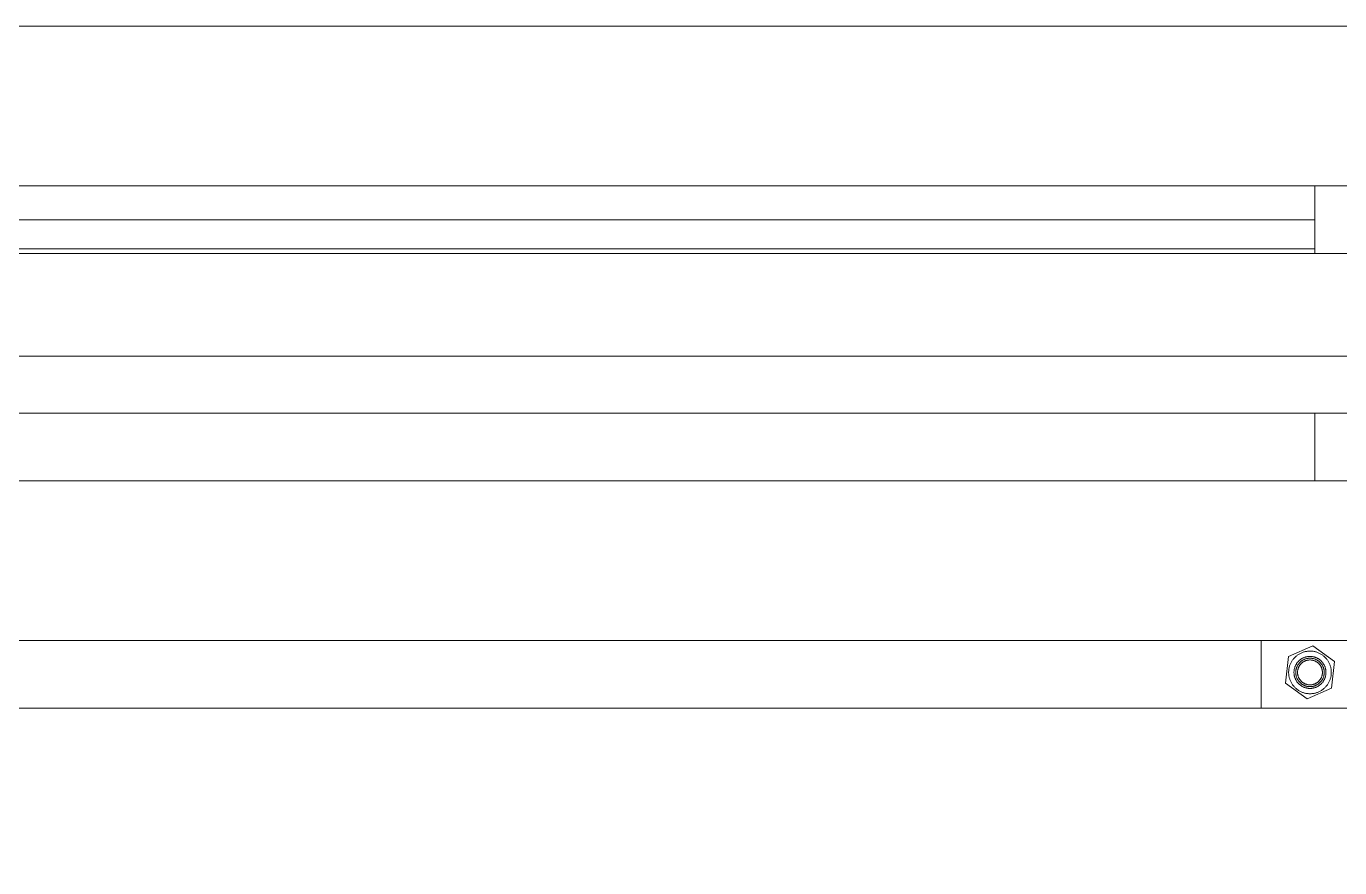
# Model space of a CAD drawing. Header units: inches. Extents: x -12 to 176, y -4 to 123.
# Drawn here: x 56.2 to 68.93, y 51.95 to 60.11 of the extents above; entities that cross this region are included whole.
import ezdxf

# ---------------------------------------------------------------- set-up
doc = ezdxf.new("R2010")
doc.units = ezdxf.units.IN
doc.layers.add('ZANO_R', color=7, linetype='Continuous', lineweight=0)

msp = doc.modelspace()

# ---------------------------------------------------------------- linework, layer by layer
at = {"layer": 'ZANO_R'}
for p, q in [((1.28338, 60.10848), (71.91337, 60.10848)), ((71.91337, 58.56034), (1.28338, 58.56034)), ((68.68502, 58.56034), (68.68502, 57.90572)), ((68.68502, 58.23339), (37.77948, 58.23339)), ((1.28338, 57.90572), (71.91337, 57.90572)), ((68.68502, 57.95067), (37.77948, 57.95067)), ((71.91337, 56.35758), (1.28338, 56.35758)), ((68.68502, 56.35758), (68.68502, 55.70296)), ((1.28338, 55.70296), (71.91337, 55.70296)), ((71.91337, 54.15482), (1.28338, 54.15482)), ((68.16533, 54.15482), (68.16533, 53.5002)), ((68.66593, 54.10254), (68.42926, 53.99841)), ((68.87444, 53.94965), (68.66593, 54.10254)), ((68.42926, 53.99841), (68.40111, 53.74139)), ((68.45153, 53.93516), (68.45473, 53.94153)), ((68.45473, 53.94153), (68.45816, 53.94779)), ((68.45816, 53.94779), (68.46179, 53.95393)), ((68.46179, 53.95393), (68.46564, 53.95994)), ((68.46564, 53.95994), (68.46969, 53.96581)), ((68.46969, 53.96581), (68.47395, 53.97154)), ((68.47395, 53.97154), (68.47839, 53.97712)), ((68.47839, 53.97712), (68.48303, 53.98255)), ((68.48303, 53.98255), (68.48785, 53.98781)), ((68.48785, 53.98781), (68.49285, 53.9929)), ((68.49285, 53.9929), (68.49803, 53.99781)), ((68.49803, 53.99781), (68.50337, 54.00254)), ((68.50337, 54.00254), (68.50887, 54.00709)), ((68.50887, 54.00709), (68.51452, 54.01144)), ((68.51171, 53.93574), (68.5149, 53.94004)), ((68.51452, 54.01144), (68.52032, 54.0156)), ((68.5149, 53.94004), (68.51824, 53.94422)), ((68.51824, 53.94422), (68.52172, 53.94829)), ((68.52032, 54.0156), (68.52626, 54.01955)), ((68.52172, 53.94829), (68.52533, 53.95223)), ((68.52533, 53.95223), (68.52908, 53.95605)), ((68.52626, 54.01955), (68.53233, 54.0233)), ((68.52908, 53.95605), (68.53296, 53.95974)), ((68.53233, 54.0233), (68.53853, 54.02683)), ((68.53296, 53.95974), (68.53697, 53.96329)), ((68.53783, 53.94038), (68.53461, 53.93687)), ((68.53697, 53.96329), (68.54109, 53.9667)), ((68.54116, 53.94377), (68.53783, 53.94038)), ((68.53853, 54.02683), (68.54485, 54.03015)), ((68.54109, 53.9667), (68.54533, 53.96996)), ((68.54461, 53.94705), (68.54116, 53.94377)), ((68.54817, 53.9502), (68.54461, 53.94705)), ((68.54485, 54.03015), (68.55128, 54.03324)), ((68.54533, 53.96996), (68.54968, 53.97308)), ((68.55184, 53.95323), (68.54817, 53.9502)), ((68.54968, 53.97308), (68.55414, 53.97604)), ((68.55128, 54.03324), (68.55781, 54.03612)), ((68.5556, 53.95613), (68.55184, 53.95323)), ((68.55414, 53.97604), (68.55869, 53.97885)), ((68.55947, 53.9589), (68.5556, 53.95613)), ((68.55781, 54.03612), (68.56444, 54.03876)), ((68.55869, 53.97885), (68.56334, 53.9815)), ((68.55937, 53.93712), (68.56258, 53.93977)), ((68.56343, 53.96154), (68.55947, 53.9589)), ((68.56258, 53.93977), (68.56588, 53.94231)), ((68.56334, 53.9815), (68.56808, 53.98399)), ((68.56748, 53.96404), (68.56343, 53.96154)), ((68.56444, 54.03876), (68.57115, 54.04118)), ((68.56588, 53.94231), (68.56926, 53.94473)), ((68.57161, 53.96639), (68.56748, 53.96404)), ((68.56808, 53.98399), (68.5729, 53.98631)), ((68.56926, 53.94473), (68.57272, 53.94704)), ((68.57115, 54.04118), (68.57794, 54.04336)), ((68.57582, 53.9686), (68.57161, 53.96639)), ((68.57272, 53.94704), (68.57627, 53.94922)), ((68.5729, 53.98631), (68.5778, 53.98847)), ((68.58011, 53.97067), (68.57582, 53.9686)), ((68.57627, 53.94922), (68.57988, 53.95128)), ((68.5778, 53.98847), (68.58277, 53.99045)), ((68.57794, 54.04336), (68.58481, 54.04531)), ((68.57988, 53.95128), (68.58357, 53.95322)), ((68.58446, 53.97258), (68.58011, 53.97067)), ((68.58277, 53.99045), (68.58781, 53.99226)), ((68.58357, 53.95322), (68.58732, 53.95502)), ((68.58888, 53.97435), (68.58446, 53.97258)), ((68.58481, 54.04531), (68.59174, 54.04702)), ((68.58732, 53.95502), (68.59113, 53.9567)), ((68.58781, 53.99226), (68.5929, 53.9939)), ((68.59336, 53.97596), (68.58888, 53.97435)), ((68.59113, 53.9567), (68.59499, 53.95824)), ((68.59174, 54.04702), (68.59872, 54.04849)), ((68.5929, 53.9939), (68.59805, 53.99536)), ((68.59789, 53.97741), (68.59336, 53.97596)), ((68.59499, 53.95824), (68.59891, 53.95965)), ((68.60246, 53.97871), (68.59789, 53.97741)), ((68.59805, 53.99536), (68.60324, 53.99664)), ((68.59872, 54.04849), (68.60575, 54.04971)), ((68.59891, 53.95965), (68.60287, 53.96093)), ((68.60708, 53.97985), (68.60246, 53.97871)), ((68.60287, 53.96093), (68.60688, 53.96206)), ((68.60324, 53.99664), (68.60848, 53.99775)), ((68.60575, 54.04971), (68.61281, 54.0507)), ((68.60688, 53.96206), (68.61092, 53.96306)), ((68.61174, 53.98083), (68.60708, 53.97985)), ((68.60848, 53.99775), (68.61375, 53.99867)), ((68.61092, 53.96306), (68.61499, 53.96392)), ((68.61642, 53.98165), (68.61174, 53.98083)), ((68.61281, 54.0507), (68.61991, 54.05144)), ((68.61375, 53.99867), (68.61905, 53.9994)), ((68.61499, 53.96392), (68.61909, 53.96463)), ((68.62113, 53.9823), (68.61642, 53.98165)), ((68.61905, 53.9994), (68.62438, 53.99996)), ((68.61909, 53.96463), (68.62321, 53.96521)), ((68.61991, 54.05144), (68.62703, 54.05193)), ((68.62586, 53.9828), (68.62113, 53.9823)), ((68.62321, 53.96521), (68.62735, 53.96564)), ((68.62438, 53.99996), (68.62971, 54.00033)), ((68.63061, 53.98313), (68.62586, 53.9828)), ((68.62703, 54.05193), (68.63416, 54.05218)), ((68.62735, 53.96564), (68.63151, 53.96593)), ((68.62971, 54.00033), (68.63506, 54.00051)), ((68.63536, 53.98329), (68.63061, 53.98313)), ((68.63151, 53.96593), (68.63567, 53.96607)), ((68.63416, 54.05218), (68.6413, 54.05218)), ((68.63506, 54.00051), (68.64041, 54.00052)), ((68.64012, 53.98329), (68.63536, 53.98329)), ((68.63567, 53.96607), (68.63983, 53.96607)), ((68.63983, 53.96607), (68.64399, 53.96593)), ((68.64487, 53.98313), (68.64012, 53.98329)), ((68.64041, 54.00052), (68.64576, 54.00033)), ((68.6413, 54.05218), (68.64843, 54.05194)), ((68.64399, 53.96593), (68.64814, 53.96564)), ((68.64962, 53.9828), (68.64487, 53.98313)), ((68.64576, 54.00033), (68.6511, 53.99996)), ((68.64814, 53.96564), (68.65228, 53.96521)), ((68.64843, 54.05194), (68.65554, 54.05145)), ((68.65435, 53.98231), (68.64962, 53.9828)), ((68.6511, 53.99996), (68.65642, 53.99941)), ((68.65228, 53.96521), (68.6564, 53.96464)), ((68.65906, 53.98166), (68.65435, 53.98231)), ((68.65554, 54.05145), (68.66264, 54.05071)), ((68.6564, 53.96464), (68.6605, 53.96393)), ((68.65642, 53.99941), (68.66173, 53.99868)), ((68.66375, 53.98084), (68.65906, 53.98166)), ((68.6605, 53.96393), (68.66458, 53.96307)), ((68.66173, 53.99868), (68.667, 53.99776)), ((68.66264, 54.05071), (68.66971, 54.04973)), ((68.66841, 53.97987), (68.66375, 53.98084)), ((68.66458, 53.96307), (68.66862, 53.96208)), ((68.667, 53.99776), (68.67223, 53.99666)), ((68.67302, 53.97873), (68.66841, 53.97987)), ((68.66862, 53.96208), (68.67262, 53.96094)), ((68.66971, 54.04973), (68.67674, 54.0485)), ((68.67223, 53.99666), (68.67743, 53.99538)), ((68.67262, 53.96094), (68.67659, 53.95967)), ((68.6776, 53.97743), (68.67302, 53.97873)), ((68.67659, 53.95967), (68.6805, 53.95826)), ((68.67674, 54.0485), (68.68372, 54.04704)), ((68.67743, 53.99538), (68.68258, 53.99392)), ((68.68213, 53.97598), (68.6776, 53.97743)), ((68.6805, 53.95826), (68.68437, 53.95672)), ((68.68661, 53.97437), (68.68213, 53.97598)), ((68.68258, 53.99392), (68.68768, 53.99229)), ((68.68372, 54.04704), (68.69065, 54.04533)), ((68.68437, 53.95672), (68.68818, 53.95505)), ((68.69103, 53.97261), (68.68661, 53.97437)), ((68.68768, 53.99229), (68.69271, 53.99048)), ((68.68818, 53.95505), (68.69193, 53.95324)), ((68.69065, 54.04533), (68.69752, 54.04339)), ((68.69538, 53.97069), (68.69103, 53.97261)), ((68.69193, 53.95324), (68.69562, 53.95131)), ((68.69271, 53.99048), (68.69768, 53.98849)), ((68.69967, 53.96863), (68.69538, 53.97069)), ((68.69562, 53.95131), (68.69923, 53.94925)), ((68.69752, 54.04339), (68.70431, 54.04121)), ((68.69768, 53.98849), (68.70258, 53.98634)), ((68.69923, 53.94925), (68.70278, 53.94706)), ((68.70388, 53.96642), (68.69967, 53.96863)), ((68.70258, 53.98634), (68.7074, 53.98402)), ((68.70278, 53.94706), (68.70624, 53.94476)), ((68.70801, 53.96407), (68.70388, 53.96642)), ((68.70431, 54.04121), (68.71102, 54.0388)), ((68.70624, 53.94476), (68.70963, 53.94234)), ((68.7074, 53.98402), (68.71214, 53.98153)), ((68.71206, 53.96157), (68.70801, 53.96407)), ((68.70963, 53.94234), (68.71293, 53.9398)), ((68.71102, 54.0388), (68.71765, 54.03615)), ((68.71602, 53.95894), (68.71206, 53.96157)), ((68.71214, 53.98153), (68.71679, 53.97889)), ((68.71293, 53.9398), (68.71614, 53.93715)), ((68.71989, 53.95617), (68.71602, 53.95894)), ((68.71679, 53.97889), (68.72135, 53.97608)), ((68.71765, 54.03615), (68.72418, 54.03328)), ((68.72366, 53.95327), (68.71989, 53.95617)), ((68.72135, 53.97608), (68.72581, 53.97312)), ((68.72733, 53.95024), (68.72366, 53.95327)), ((68.72418, 54.03328), (68.73061, 54.03019)), ((68.72581, 53.97312), (68.73016, 53.97)), ((68.73089, 53.94709), (68.72733, 53.95024)), ((68.73016, 53.97), (68.7344, 53.96674)), ((68.73061, 54.03019), (68.73693, 54.02687)), ((68.73434, 53.94381), (68.73089, 53.94709)), ((68.73768, 53.94042), (68.73434, 53.94381)), ((68.7344, 53.96674), (68.73853, 53.96333)), ((68.73693, 54.02687), (68.74313, 54.02334)), ((68.74089, 53.93692), (68.73768, 53.94042)), ((68.73853, 53.96333), (68.74253, 53.95978)), ((68.74253, 53.95978), (68.74641, 53.9561)), ((68.74313, 54.02334), (68.74921, 54.0196)), ((68.74641, 53.9561), (68.75017, 53.95228)), ((68.74921, 54.0196), (68.75515, 54.01565)), ((68.75017, 53.95228), (68.75378, 53.94834)), ((68.75378, 53.94834), (68.75726, 53.94427)), ((68.75515, 54.01565), (68.76095, 54.0115)), ((68.75726, 53.94427), (68.7606, 53.94009)), ((68.7606, 53.94009), (68.76379, 53.9358)), ((68.76095, 54.0115), (68.76661, 54.00715)), ((68.76661, 54.00715), (68.77211, 54.0026)), ((68.77211, 54.0026), (68.77745, 53.99787)), ((68.77745, 53.99787), (68.78263, 53.99296)), ((68.78263, 53.99296), (68.78763, 53.98787)), ((68.78763, 53.98787), (68.79245, 53.98261)), ((68.79245, 53.98261), (68.79709, 53.97719)), ((68.79709, 53.97719), (68.80154, 53.97162)), ((68.80154, 53.97162), (68.8058, 53.96589)), ((68.8058, 53.96589), (68.80985, 53.96002)), ((68.80985, 53.96002), (68.8137, 53.95401)), ((68.8137, 53.95401), (68.81734, 53.94787)), ((68.81734, 53.94787), (68.82077, 53.94161)), ((68.82077, 53.94161), (68.82398, 53.93524)), ((68.84628, 53.69263), (68.87444, 53.94965)), ((68.43108, 53.84547), (68.4312, 53.85261)), ((68.4312, 53.83834), (68.43108, 53.84547)), ((68.4312, 53.85261), (68.43157, 53.85973)), ((68.43158, 53.83121), (68.4312, 53.83834)), ((68.43157, 53.85973), (68.43218, 53.86684)), ((68.43219, 53.8241), (68.43158, 53.83121)), ((68.43218, 53.86684), (68.43304, 53.87393)), ((68.43305, 53.81702), (68.43219, 53.8241)), ((68.43304, 53.87393), (68.43414, 53.88097)), ((68.43416, 53.80997), (68.43305, 53.81702)), ((68.43414, 53.88097), (68.43549, 53.88798)), ((68.43549, 53.88798), (68.43707, 53.89494)), ((68.43707, 53.89494), (68.4389, 53.90184)), ((68.4389, 53.90184), (68.44096, 53.90867)), ((68.44096, 53.90867), (68.44326, 53.91542)), ((68.44326, 53.91542), (68.44579, 53.9221)), ((68.44579, 53.9221), (68.44855, 53.92868)), ((68.44855, 53.92868), (68.45153, 53.93516)), ((68.48275, 53.84548), (68.48284, 53.85083)), ((68.48285, 53.84013), (68.48275, 53.84548)), ((68.48284, 53.85083), (68.48312, 53.85618)), ((68.48312, 53.83479), (68.48285, 53.84013)), ((68.48312, 53.85618), (68.48358, 53.86151)), ((68.48359, 53.82946), (68.48312, 53.83479)), ((68.48358, 53.86151), (68.48422, 53.86682)), ((68.48423, 53.82415), (68.48359, 53.82946)), ((68.48422, 53.86682), (68.48505, 53.87211)), ((68.48506, 53.81886), (68.48423, 53.82415)), ((68.48505, 53.87211), (68.48606, 53.87737)), ((68.48607, 53.8136), (68.48506, 53.81886)), ((68.48606, 53.87737), (68.48725, 53.88258)), ((68.48727, 53.80839), (68.48607, 53.8136)), ((68.48725, 53.88258), (68.48862, 53.88776)), ((68.48862, 53.88776), (68.49017, 53.89288)), ((68.49017, 53.89288), (68.49189, 53.89795)), ((68.49189, 53.89795), (68.49378, 53.90295)), ((68.49378, 53.90295), (68.49585, 53.90789)), ((68.49585, 53.90789), (68.49809, 53.91275)), ((68.49809, 53.91275), (68.50049, 53.91753)), ((68.50006, 53.85024), (68.49998, 53.84549)), ((68.49998, 53.84549), (68.50006, 53.84073)), ((68.5003, 53.85499), (68.50006, 53.85024)), ((68.50006, 53.84073), (68.50031, 53.83598)), ((68.50071, 53.85973), (68.5003, 53.85499)), ((68.50031, 53.83598), (68.50072, 53.83124)), ((68.50049, 53.91753), (68.50306, 53.92222)), ((68.50128, 53.86446), (68.50071, 53.85973)), ((68.50072, 53.83124), (68.50129, 53.82652)), ((68.50202, 53.86916), (68.50128, 53.86446)), ((68.50129, 53.82652), (68.50203, 53.82182)), ((68.50292, 53.87383), (68.50202, 53.86916)), ((68.50203, 53.82182), (68.50293, 53.81715)), ((68.50397, 53.87847), (68.50292, 53.87383)), ((68.50293, 53.81715), (68.50399, 53.81251)), ((68.50306, 53.92222), (68.50579, 53.92683)), ((68.50519, 53.88306), (68.50397, 53.87847)), ((68.50399, 53.81251), (68.50521, 53.80791)), ((68.50657, 53.88762), (68.50519, 53.88306)), ((68.50579, 53.92683), (68.50867, 53.93134)), ((68.5081, 53.89212), (68.50657, 53.88762)), ((68.50978, 53.89657), (68.5081, 53.89212)), ((68.50867, 53.93134), (68.51171, 53.93574)), ((68.51162, 53.90096), (68.50978, 53.89657)), ((68.51361, 53.90528), (68.51162, 53.90096)), ((68.51575, 53.90953), (68.51361, 53.90528)), ((68.51803, 53.9137), (68.51575, 53.90953)), ((68.5172, 53.84549), (68.51727, 53.84965)), ((68.51727, 53.84133), (68.5172, 53.84549)), ((68.51727, 53.84965), (68.51749, 53.85381)), ((68.51749, 53.83717), (68.51727, 53.84133)), ((68.51749, 53.85381), (68.51784, 53.85796)), ((68.51785, 53.83303), (68.51749, 53.83717)), ((68.51784, 53.85796), (68.51835, 53.86209)), ((68.51835, 53.82889), (68.51785, 53.83303)), ((68.52045, 53.91779), (68.51803, 53.9137)), ((68.51835, 53.86209), (68.51899, 53.8662)), ((68.519, 53.82478), (68.51835, 53.82889)), ((68.51899, 53.8662), (68.51977, 53.87029)), ((68.51978, 53.8207), (68.519, 53.82478)), ((68.51977, 53.87029), (68.5207, 53.87435)), ((68.52071, 53.81664), (68.51978, 53.8207)), ((68.52302, 53.9218), (68.52045, 53.91779)), ((68.5207, 53.87435), (68.52176, 53.87837)), ((68.52178, 53.81261), (68.52071, 53.81664)), ((68.52176, 53.87837), (68.52297, 53.88236)), ((68.52298, 53.80863), (68.52178, 53.81261)), ((68.52297, 53.88236), (68.52431, 53.8863)), ((68.52572, 53.92572), (68.52302, 53.9218)), ((68.52431, 53.8863), (68.52578, 53.89019)), ((68.52855, 53.92954), (68.52572, 53.92572)), ((68.52578, 53.89019), (68.52739, 53.89403)), ((68.52739, 53.89403), (68.52913, 53.89781)), ((68.53152, 53.93326), (68.52855, 53.92954)), ((68.52913, 53.89781), (68.531, 53.90153)), ((68.531, 53.90153), (68.533, 53.90518)), ((68.53461, 53.93687), (68.53152, 53.93326)), ((68.533, 53.90518), (68.53512, 53.90876)), ((68.53512, 53.90876), (68.53736, 53.91227)), ((68.53736, 53.91227), (68.53973, 53.91569)), ((68.53973, 53.91569), (68.54221, 53.91903)), ((68.54221, 53.91903), (68.5448, 53.92229)), ((68.5448, 53.92229), (68.54751, 53.92545)), ((68.54751, 53.92545), (68.55032, 53.92852)), ((68.55032, 53.92852), (68.55324, 53.93149)), ((68.55324, 53.93149), (68.55625, 53.93436)), ((68.55625, 53.93436), (68.55937, 53.93712)), ((68.71614, 53.93715), (68.71925, 53.93439)), ((68.71925, 53.93439), (68.72227, 53.93153)), ((68.72227, 53.93153), (68.72519, 53.92856)), ((68.72519, 53.92856), (68.728, 53.92549)), ((68.728, 53.92549), (68.73071, 53.92233)), ((68.73071, 53.92233), (68.73331, 53.91908)), ((68.73331, 53.91908), (68.73579, 53.91573)), ((68.73579, 53.91573), (68.73815, 53.91231)), ((68.73815, 53.91231), (68.7404, 53.9088)), ((68.7404, 53.9088), (68.74252, 53.90522)), ((68.74399, 53.9333), (68.74089, 53.93692)), ((68.74252, 53.90522), (68.74452, 53.90157)), ((68.74695, 53.92958), (68.74399, 53.9333)), ((68.74452, 53.90157), (68.74639, 53.89786)), ((68.74639, 53.89786), (68.74813, 53.89408)), ((68.74979, 53.92576), (68.74695, 53.92958)), ((68.74813, 53.89408), (68.74974, 53.89024)), ((68.74974, 53.89024), (68.75122, 53.88635)), ((68.75249, 53.92185), (68.74979, 53.92576)), ((68.75122, 53.88635), (68.75256, 53.88241)), ((68.75506, 53.91785), (68.75249, 53.92185)), ((68.75256, 53.88241), (68.75377, 53.87842)), ((68.75378, 53.81267), (68.75258, 53.80868)), ((68.75377, 53.87842), (68.75483, 53.8744)), ((68.75485, 53.81669), (68.75378, 53.81267)), ((68.75483, 53.8744), (68.75576, 53.87034)), ((68.75577, 53.82075), (68.75485, 53.81669)), ((68.75749, 53.91375), (68.75506, 53.91785)), ((68.75576, 53.87034), (68.75655, 53.86625)), ((68.75656, 53.82483), (68.75577, 53.82075)), ((68.75655, 53.86625), (68.75719, 53.86214)), ((68.7572, 53.82895), (68.75656, 53.82483)), ((68.75719, 53.86214), (68.75769, 53.85801)), ((68.7577, 53.83308), (68.7572, 53.82895)), ((68.75977, 53.90958), (68.75749, 53.91375)), ((68.75769, 53.85801), (68.75805, 53.85386)), ((68.75806, 53.83723), (68.7577, 53.83308)), ((68.75805, 53.85386), (68.75827, 53.84971)), ((68.75827, 53.84138), (68.75806, 53.83723)), ((68.75827, 53.84971), (68.75834, 53.84554)), ((68.75834, 53.84554), (68.75827, 53.84138)), ((68.76191, 53.90533), (68.75977, 53.90958)), ((68.7639, 53.90101), (68.76191, 53.90533)), ((68.76379, 53.9358), (68.76683, 53.93139)), ((68.76574, 53.89663), (68.7639, 53.90101)), ((68.76743, 53.89218), (68.76574, 53.89663)), ((68.76683, 53.93139), (68.76972, 53.92689)), ((68.76896, 53.88767), (68.76743, 53.89218)), ((68.77034, 53.88312), (68.76896, 53.88767)), ((68.76972, 53.92689), (68.77245, 53.92228)), ((68.77156, 53.87852), (68.77034, 53.88312)), ((68.77035, 53.80797), (68.77157, 53.81257)), ((68.77262, 53.87389), (68.77156, 53.87852)), ((68.77157, 53.81257), (68.77263, 53.81721)), ((68.77245, 53.92228), (68.77502, 53.91759)), ((68.77352, 53.86922), (68.77262, 53.87389)), ((68.77263, 53.81721), (68.77353, 53.82188)), ((68.77425, 53.86452), (68.77352, 53.86922)), ((68.77353, 53.82188), (68.77426, 53.82658)), ((68.77483, 53.85979), (68.77425, 53.86452)), ((68.77426, 53.82658), (68.77483, 53.8313)), ((68.77524, 53.85505), (68.77483, 53.85979)), ((68.77483, 53.8313), (68.77524, 53.83604)), ((68.77502, 53.91759), (68.77743, 53.91281)), ((68.77548, 53.8503), (68.77524, 53.85505)), ((68.77524, 53.83604), (68.77549, 53.84079)), ((68.77557, 53.84555), (68.77548, 53.8503)), ((68.77549, 53.84079), (68.77557, 53.84555)), ((68.77743, 53.91281), (68.77967, 53.90795)), ((68.77967, 53.90795), (68.78174, 53.90301)), ((68.78174, 53.90301), (68.78363, 53.89801)), ((68.78363, 53.89801), (68.78536, 53.89294)), ((68.78536, 53.89294), (68.78691, 53.88782)), ((68.78691, 53.88782), (68.78828, 53.88265)), ((68.78828, 53.88265), (68.78947, 53.87743)), ((68.78949, 53.81367), (68.7883, 53.80845)), ((68.78947, 53.87743), (68.79048, 53.87218)), ((68.79049, 53.81893), (68.78949, 53.81367)), ((68.79048, 53.87218), (68.79131, 53.86689)), ((68.79132, 53.82421), (68.79049, 53.81893)), ((68.79131, 53.86689), (68.79196, 53.86158)), ((68.79197, 53.82952), (68.79132, 53.82421)), ((68.79196, 53.86158), (68.79242, 53.85625)), ((68.79243, 53.83486), (68.79197, 53.82952)), ((68.79242, 53.85625), (68.7927, 53.8509)), ((68.7927, 53.8402), (68.79243, 53.83486)), ((68.7927, 53.8509), (68.79279, 53.84555)), ((68.79279, 53.84555), (68.7927, 53.8402)), ((68.82398, 53.93524), (68.82696, 53.92876)), ((68.82696, 53.92876), (68.82972, 53.92218)), ((68.82972, 53.92218), (68.83226, 53.91551)), ((68.83226, 53.91551), (68.83455, 53.90875)), ((68.83455, 53.90875), (68.83662, 53.90192)), ((68.83662, 53.90192), (68.83845, 53.89503)), ((68.83845, 53.89503), (68.84004, 53.88807)), ((68.84004, 53.88807), (68.84139, 53.88106)), ((68.84139, 53.88106), (68.84249, 53.87401)), ((68.8425, 53.81711), (68.8414, 53.81006)), ((68.84249, 53.87401), (68.84335, 53.86693)), ((68.84336, 53.82419), (68.8425, 53.81711)), ((68.84335, 53.86693), (68.84397, 53.85982)), ((68.84398, 53.8313), (68.84336, 53.82419)), ((68.84397, 53.85982), (68.84434, 53.8527)), ((68.84434, 53.83843), (68.84398, 53.8313)), ((68.84434, 53.8527), (68.84447, 53.84556)), ((68.84447, 53.84556), (68.84434, 53.83843)), ((68.40111, 53.74139), (68.60962, 53.5885)), ((68.43551, 53.80297), (68.43416, 53.80997)), ((68.4371, 53.79601), (68.43551, 53.80297)), ((68.43892, 53.78911), (68.4371, 53.79601)), ((68.44099, 53.78228), (68.43892, 53.78911)), ((68.44329, 53.77553), (68.44099, 53.78228)), ((68.44582, 53.76886), (68.44329, 53.77553)), ((68.44858, 53.76228), (68.44582, 53.76886)), ((68.45157, 53.7558), (68.44858, 53.76228)), ((68.45478, 53.74942), (68.45157, 53.7558)), ((68.4582, 53.74316), (68.45478, 53.74942)), ((68.46184, 53.73703), (68.4582, 53.74316)), ((68.46569, 53.73102), (68.46184, 53.73703)), ((68.46975, 53.72515), (68.46569, 53.73102)), ((68.474, 53.71942), (68.46975, 53.72515)), ((68.47845, 53.71384), (68.474, 53.71942)), ((68.48309, 53.70842), (68.47845, 53.71384)), ((68.48791, 53.70316), (68.48309, 53.70842)), ((68.48864, 53.80321), (68.48727, 53.80839)), ((68.49292, 53.69808), (68.48791, 53.70316)), ((68.49019, 53.79809), (68.48864, 53.80321)), ((68.49191, 53.79303), (68.49019, 53.79809)), ((68.49381, 53.78802), (68.49191, 53.79303)), ((68.49809, 53.69316), (68.49292, 53.69808)), ((68.49588, 53.78309), (68.49381, 53.78802)), ((68.49812, 53.77823), (68.49588, 53.78309)), ((68.50343, 53.68843), (68.49809, 53.69316)), ((68.50053, 53.77345), (68.49812, 53.77823)), ((68.50309, 53.76875), (68.50053, 53.77345)), ((68.50582, 53.76415), (68.50309, 53.76875)), ((68.50894, 53.68389), (68.50343, 53.68843)), ((68.50521, 53.80791), (68.50658, 53.80336)), ((68.50871, 53.75964), (68.50582, 53.76415)), ((68.50658, 53.80336), (68.50812, 53.79886)), ((68.50812, 53.79886), (68.50981, 53.79441)), ((68.51175, 53.75524), (68.50871, 53.75964)), ((68.51459, 53.67954), (68.50894, 53.68389)), ((68.50981, 53.79441), (68.51165, 53.79002)), ((68.51165, 53.79002), (68.51364, 53.7857)), ((68.51494, 53.75094), (68.51175, 53.75524)), ((68.51364, 53.7857), (68.51577, 53.78145)), ((68.51828, 53.74676), (68.51494, 53.75094)), ((68.51577, 53.78145), (68.51806, 53.77728)), ((68.51806, 53.77728), (68.52049, 53.77319)), ((68.52176, 53.7427), (68.51828, 53.74676)), ((68.52049, 53.77319), (68.52305, 53.76919)), ((68.52538, 53.73875), (68.52176, 53.7427)), ((68.52432, 53.80469), (68.52298, 53.80863)), ((68.52305, 53.76919), (68.52575, 53.76527)), ((68.5258, 53.8008), (68.52432, 53.80469)), ((68.52913, 53.73494), (68.52538, 53.73875)), ((68.52575, 53.76527), (68.52859, 53.76145)), ((68.52741, 53.79696), (68.5258, 53.8008)), ((68.52915, 53.79318), (68.52741, 53.79696)), ((68.52859, 53.76145), (68.53156, 53.75773)), ((68.53301, 53.73125), (68.52913, 53.73494)), ((68.53102, 53.78946), (68.52915, 53.79318)), ((68.53302, 53.78581), (68.53102, 53.78946)), ((68.53156, 53.75773), (68.53465, 53.75412)), ((68.53702, 53.7277), (68.53301, 53.73125)), ((68.53515, 53.78223), (68.53302, 53.78581)), ((68.53465, 53.75412), (68.53787, 53.75062)), ((68.53739, 53.77873), (68.53515, 53.78223)), ((68.54115, 53.7243), (68.53702, 53.7277)), ((68.53976, 53.7753), (68.53739, 53.77873)), ((68.53787, 53.75062), (68.5412, 53.74722)), ((68.54224, 53.77196), (68.53976, 53.7753)), ((68.54539, 53.72103), (68.54115, 53.7243)), ((68.5412, 53.74722), (68.54465, 53.74395)), ((68.54483, 53.76871), (68.54224, 53.77196)), ((68.54465, 53.74395), (68.54821, 53.7408)), ((68.54754, 53.76554), (68.54483, 53.76871)), ((68.54974, 53.71792), (68.54539, 53.72103)), ((68.55036, 53.76248), (68.54754, 53.76554)), ((68.54821, 53.7408), (68.55188, 53.73777)), ((68.5542, 53.71496), (68.54974, 53.71792)), ((68.55327, 53.75951), (68.55036, 53.76248)), ((68.55188, 53.73777), (68.55565, 53.73487)), ((68.55629, 53.75664), (68.55327, 53.75951)), ((68.55875, 53.71215), (68.5542, 53.71496)), ((68.55565, 53.73487), (68.55952, 53.7321)), ((68.55941, 53.75389), (68.55629, 53.75664)), ((68.5634, 53.7095), (68.55875, 53.71215)), ((68.56262, 53.75124), (68.55941, 53.75389)), ((68.55952, 53.7321), (68.56348, 53.72946)), ((68.56592, 53.7487), (68.56262, 53.75124)), ((68.56814, 53.70702), (68.5634, 53.7095)), ((68.56348, 53.72946), (68.56753, 53.72697)), ((68.5693, 53.74627), (68.56592, 53.7487)), ((68.56753, 53.72697), (68.57167, 53.72462)), ((68.57296, 53.7047), (68.56814, 53.70702)), ((68.57277, 53.74397), (68.5693, 53.74627)), ((68.57167, 53.72462), (68.57588, 53.72241)), ((68.57631, 53.74179), (68.57277, 53.74397)), ((68.57786, 53.70254), (68.57296, 53.7047)), ((68.57588, 53.72241), (68.58016, 53.72034)), ((68.57993, 53.73973), (68.57631, 53.74179)), ((68.58283, 53.70056), (68.57786, 53.70254)), ((68.58362, 53.73779), (68.57993, 53.73973)), ((68.58016, 53.72034), (68.58452, 53.71843)), ((68.58787, 53.69875), (68.58283, 53.70056)), ((68.58737, 53.73599), (68.58362, 53.73779)), ((68.58452, 53.71843), (68.58894, 53.71667)), ((68.59118, 53.73431), (68.58737, 53.73599)), ((68.59297, 53.69711), (68.58787, 53.69875)), ((68.58894, 53.71667), (68.59341, 53.71506)), ((68.59504, 53.73277), (68.59118, 53.73431)), ((68.59811, 53.69566), (68.59297, 53.69711)), ((68.59341, 53.71506), (68.59794, 53.7136)), ((68.59896, 53.73136), (68.59504, 53.73277)), ((68.59794, 53.7136), (68.60252, 53.71231)), ((68.60331, 53.69438), (68.59811, 53.69566)), ((68.60292, 53.73009), (68.59896, 53.73136)), ((68.60252, 53.71231), (68.60714, 53.71117)), ((68.60693, 53.72896), (68.60292, 53.73009)), ((68.60855, 53.69328), (68.60331, 53.69438)), ((68.61097, 53.72796), (68.60693, 53.72896)), ((68.60714, 53.71117), (68.61179, 53.71019)), ((68.61382, 53.69236), (68.60855, 53.69328)), ((68.60962, 53.5885), (68.84628, 53.69263)), ((68.61504, 53.72711), (68.61097, 53.72796)), ((68.61179, 53.71019), (68.61648, 53.70938)), ((68.61912, 53.69162), (68.61382, 53.69236)), ((68.61914, 53.72639), (68.61504, 53.72711)), ((68.61648, 53.70938), (68.62119, 53.70872)), ((68.62444, 53.69107), (68.61912, 53.69162)), ((68.62327, 53.72582), (68.61914, 53.72639)), ((68.62119, 53.70872), (68.62592, 53.70823)), ((68.62741, 53.72539), (68.62327, 53.72582)), ((68.62978, 53.6907), (68.62444, 53.69107)), ((68.62592, 53.70823), (68.63067, 53.70791)), ((68.63156, 53.72511), (68.62741, 53.72539)), ((68.63513, 53.69052), (68.62978, 53.6907)), ((68.63067, 53.70791), (68.63542, 53.70774)), ((68.63572, 53.72496), (68.63156, 53.72511)), ((68.64048, 53.69052), (68.63513, 53.69052)), ((68.63542, 53.70774), (68.64018, 53.70774)), ((68.63988, 53.72497), (68.63572, 53.72496)), ((68.64404, 53.72511), (68.63988, 53.72497)), ((68.64018, 53.70774), (68.64494, 53.70791)), ((68.64583, 53.69071), (68.64048, 53.69052)), ((68.64819, 53.7254), (68.64404, 53.72511)), ((68.64494, 53.70791), (68.64968, 53.70824)), ((68.65117, 53.69108), (68.64583, 53.69071)), ((68.65233, 53.72583), (68.64819, 53.7254)), ((68.64968, 53.70824), (68.65441, 53.70873)), ((68.65649, 53.69163), (68.65117, 53.69108)), ((68.65645, 53.7264), (68.65233, 53.72583)), ((68.65441, 53.70873), (68.65912, 53.70939)), ((68.66055, 53.72712), (68.65645, 53.7264)), ((68.66179, 53.69237), (68.65649, 53.69163)), ((68.65912, 53.70939), (68.66381, 53.7102)), ((68.66463, 53.72798), (68.66055, 53.72712)), ((68.66706, 53.69329), (68.66179, 53.69237)), ((68.66381, 53.7102), (68.66846, 53.71118)), ((68.66867, 53.72897), (68.66463, 53.72798)), ((68.6723, 53.69439), (68.66706, 53.69329)), ((68.66846, 53.71118), (68.67308, 53.71232)), ((68.67267, 53.73011), (68.66867, 53.72897)), ((68.6775, 53.69567), (68.6723, 53.69439)), ((68.67664, 53.73138), (68.67267, 53.73011)), ((68.67308, 53.71232), (68.67766, 53.71362)), ((68.68055, 53.73279), (68.67664, 53.73138)), ((68.68264, 53.69713), (68.6775, 53.69567)), ((68.67766, 53.71362), (68.68219, 53.71508)), ((68.68442, 53.73434), (68.68055, 53.73279)), ((68.68219, 53.71508), (68.68666, 53.71669)), ((68.68774, 53.69877), (68.68264, 53.69713)), ((68.68823, 53.73601), (68.68442, 53.73434)), ((68.68666, 53.71669), (68.69108, 53.71845)), ((68.69278, 53.70058), (68.68774, 53.69877)), ((68.69198, 53.73782), (68.68823, 53.73601)), ((68.69108, 53.71845), (68.69544, 53.72037)), ((68.69566, 53.73975), (68.69198, 53.73782)), ((68.69774, 53.70257), (68.69278, 53.70058)), ((68.69544, 53.72037), (68.69972, 53.72243)), ((68.69928, 53.74181), (68.69566, 53.73975)), ((68.70264, 53.70472), (68.69774, 53.70257)), ((68.70282, 53.744), (68.69928, 53.74181)), ((68.69972, 53.72243), (68.70393, 53.72464)), ((68.70746, 53.70705), (68.70264, 53.70472)), ((68.70629, 53.7463), (68.70282, 53.744)), ((68.70393, 53.72464), (68.70806, 53.727)), ((68.70967, 53.74873), (68.70629, 53.7463)), ((68.7122, 53.70953), (68.70746, 53.70705)), ((68.70806, 53.727), (68.71211, 53.7295)), ((68.71297, 53.75127), (68.70967, 53.74873)), ((68.71211, 53.7295), (68.71607, 53.73213)), ((68.71685, 53.71218), (68.7122, 53.70953)), ((68.71618, 53.75392), (68.71297, 53.75127)), ((68.71607, 53.73213), (68.71994, 53.7349)), ((68.71929, 53.75668), (68.71618, 53.75392)), ((68.72141, 53.71499), (68.71685, 53.71218)), ((68.72231, 53.75955), (68.71929, 53.75668)), ((68.71994, 53.7349), (68.72371, 53.7378)), ((68.72586, 53.71796), (68.72141, 53.71499)), ((68.72523, 53.76252), (68.72231, 53.75955)), ((68.72371, 53.7378), (68.72738, 53.74083)), ((68.72804, 53.76558), (68.72523, 53.76252)), ((68.73021, 53.72107), (68.72586, 53.71796)), ((68.72738, 53.74083), (68.73094, 53.74399)), ((68.73074, 53.76875), (68.72804, 53.76558)), ((68.73445, 53.72434), (68.73021, 53.72107)), ((68.73334, 53.772), (68.73074, 53.76875)), ((68.73094, 53.74399), (68.73439, 53.74727)), ((68.73582, 53.77534), (68.73334, 53.772)), ((68.73439, 53.74727), (68.73772, 53.75066)), ((68.73858, 53.72775), (68.73445, 53.72434)), ((68.73818, 53.77877), (68.73582, 53.77534)), ((68.73772, 53.75066), (68.74093, 53.75417)), ((68.74043, 53.78228), (68.73818, 53.77877)), ((68.74258, 53.7313), (68.73858, 53.72775)), ((68.74255, 53.78586), (68.74043, 53.78228)), ((68.74093, 53.75417), (68.74403, 53.75778)), ((68.74455, 53.78951), (68.74255, 53.78586)), ((68.74646, 53.73498), (68.74258, 53.7313)), ((68.74403, 53.75778), (68.74699, 53.7615)), ((68.74641, 53.79323), (68.74455, 53.78951)), ((68.74815, 53.79701), (68.74641, 53.79323)), ((68.75021, 53.7388), (68.74646, 53.73498)), ((68.74699, 53.7615), (68.74983, 53.76532)), ((68.74976, 53.80085), (68.74815, 53.79701)), ((68.75124, 53.80474), (68.74976, 53.80085)), ((68.74983, 53.76532), (68.75253, 53.76924)), ((68.75383, 53.74275), (68.75021, 53.7388)), ((68.75258, 53.80868), (68.75124, 53.80474)), ((68.75253, 53.76924), (68.75509, 53.77324)), ((68.75731, 53.74681), (68.75383, 53.74275)), ((68.75509, 53.77324), (68.75752, 53.77733)), ((68.76064, 53.751), (68.75731, 53.74681)), ((68.75752, 53.77733), (68.7598, 53.78151)), ((68.7598, 53.78151), (68.76194, 53.78576)), ((68.76383, 53.7553), (68.76064, 53.751)), ((68.76668, 53.68395), (68.76103, 53.67959)), ((68.76194, 53.78576), (68.76392, 53.79008)), ((68.76687, 53.7597), (68.76383, 53.7553)), ((68.76392, 53.79008), (68.76576, 53.79447)), ((68.76576, 53.79447), (68.76745, 53.79891)), ((68.77218, 53.68849), (68.76668, 53.68395)), ((68.76976, 53.76421), (68.76687, 53.7597)), ((68.76745, 53.79891), (68.76898, 53.80342)), ((68.76898, 53.80342), (68.77035, 53.80797)), ((68.77248, 53.76881), (68.76976, 53.76421)), ((68.77752, 53.69323), (68.77218, 53.68849)), ((68.77505, 53.77351), (68.77248, 53.76881)), ((68.77746, 53.77829), (68.77505, 53.77351)), ((68.77969, 53.78315), (68.77746, 53.77829)), ((68.78269, 53.69814), (68.77752, 53.69323)), ((68.78176, 53.78808), (68.77969, 53.78315)), ((68.78366, 53.79309), (68.78176, 53.78808)), ((68.78769, 53.70323), (68.78269, 53.69814)), ((68.78538, 53.79816), (68.78366, 53.79309)), ((68.78693, 53.80328), (68.78538, 53.79816)), ((68.7883, 53.80845), (68.78693, 53.80328)), ((68.79251, 53.70849), (68.78769, 53.70323)), ((68.79715, 53.71391), (68.79251, 53.70849)), ((68.8016, 53.71949), (68.79715, 53.71391)), ((68.80585, 53.72522), (68.8016, 53.71949)), ((68.8099, 53.73109), (68.80585, 53.72522)), ((68.81375, 53.7371), (68.8099, 53.73109)), ((68.81739, 53.74324), (68.81375, 53.7371)), ((68.82081, 53.7495), (68.81739, 53.74324)), ((68.82402, 53.75588), (68.82081, 53.7495)), ((68.827, 53.76236), (68.82402, 53.75588)), ((68.82976, 53.76894), (68.827, 53.76236)), ((68.83229, 53.77561), (68.82976, 53.76894)), ((68.83458, 53.78237), (68.83229, 53.77561)), ((68.83664, 53.7892), (68.83458, 53.78237)), ((68.83847, 53.7961), (68.83664, 53.7892)), ((68.84006, 53.80305), (68.83847, 53.7961)), ((68.8414, 53.81006), (68.84006, 53.80305)), ((68.52039, 53.67539), (68.51459, 53.67954)), ((68.52634, 53.67144), (68.52039, 53.67539)), ((68.53241, 53.66769), (68.52634, 53.67144)), ((68.53861, 53.66416), (68.53241, 53.66769)), ((68.54493, 53.66085), (68.53861, 53.66416)), ((68.55136, 53.65775), (68.54493, 53.66085)), ((68.55789, 53.65488), (68.55136, 53.65775)), ((68.56452, 53.65224), (68.55789, 53.65488)), ((68.57124, 53.64983), (68.56452, 53.65224)), ((68.57803, 53.64765), (68.57124, 53.64983)), ((68.58489, 53.6457), (68.57803, 53.64765)), ((68.59182, 53.644), (68.58489, 53.6457)), ((68.59881, 53.64253), (68.59182, 53.644)), ((68.60584, 53.64131), (68.59881, 53.64253)), ((68.6129, 53.64033), (68.60584, 53.64131)), ((68.62, 53.63959), (68.6129, 53.64033)), ((68.62712, 53.6391), (68.62, 53.63959)), ((68.63425, 53.63885), (68.62712, 53.6391)), ((68.64139, 53.63886), (68.63425, 53.63885)), ((68.64852, 53.6391), (68.64139, 53.63886)), ((68.65563, 53.6396), (68.64852, 53.6391)), ((68.66273, 53.64034), (68.65563, 53.6396)), ((68.6698, 53.64132), (68.66273, 53.64034)), ((68.67683, 53.64255), (68.6698, 53.64132)), ((68.68381, 53.64402), (68.67683, 53.64255)), ((68.69074, 53.64573), (68.68381, 53.64402)), ((68.6976, 53.64767), (68.69074, 53.64573)), ((68.7044, 53.64986), (68.6976, 53.64767)), ((68.71111, 53.65227), (68.7044, 53.64986)), ((68.71774, 53.65492), (68.71111, 53.65227)), ((68.72427, 53.65779), (68.71774, 53.65492)), ((68.73069, 53.66089), (68.72427, 53.65779)), ((68.73701, 53.66421), (68.73069, 53.66089)), ((68.74321, 53.66774), (68.73701, 53.66421)), ((68.74928, 53.67149), (68.74321, 53.66774)), ((68.75522, 53.67544), (68.74928, 53.67149)), ((68.76103, 53.67959), (68.75522, 53.67544)), ((1.28338, 53.5002), (71.91337, 53.5002))]:
    msp.add_line(p, q, dxfattribs=at)
msp.add_lwpolyline([(-3.24405, 56.91111), (76.4408, 56.91111), (76.4408, 41.16306), (-3.24405, 41.16306)], close=True, dxfattribs=at)

doc.saveas('drawing.dxf')
